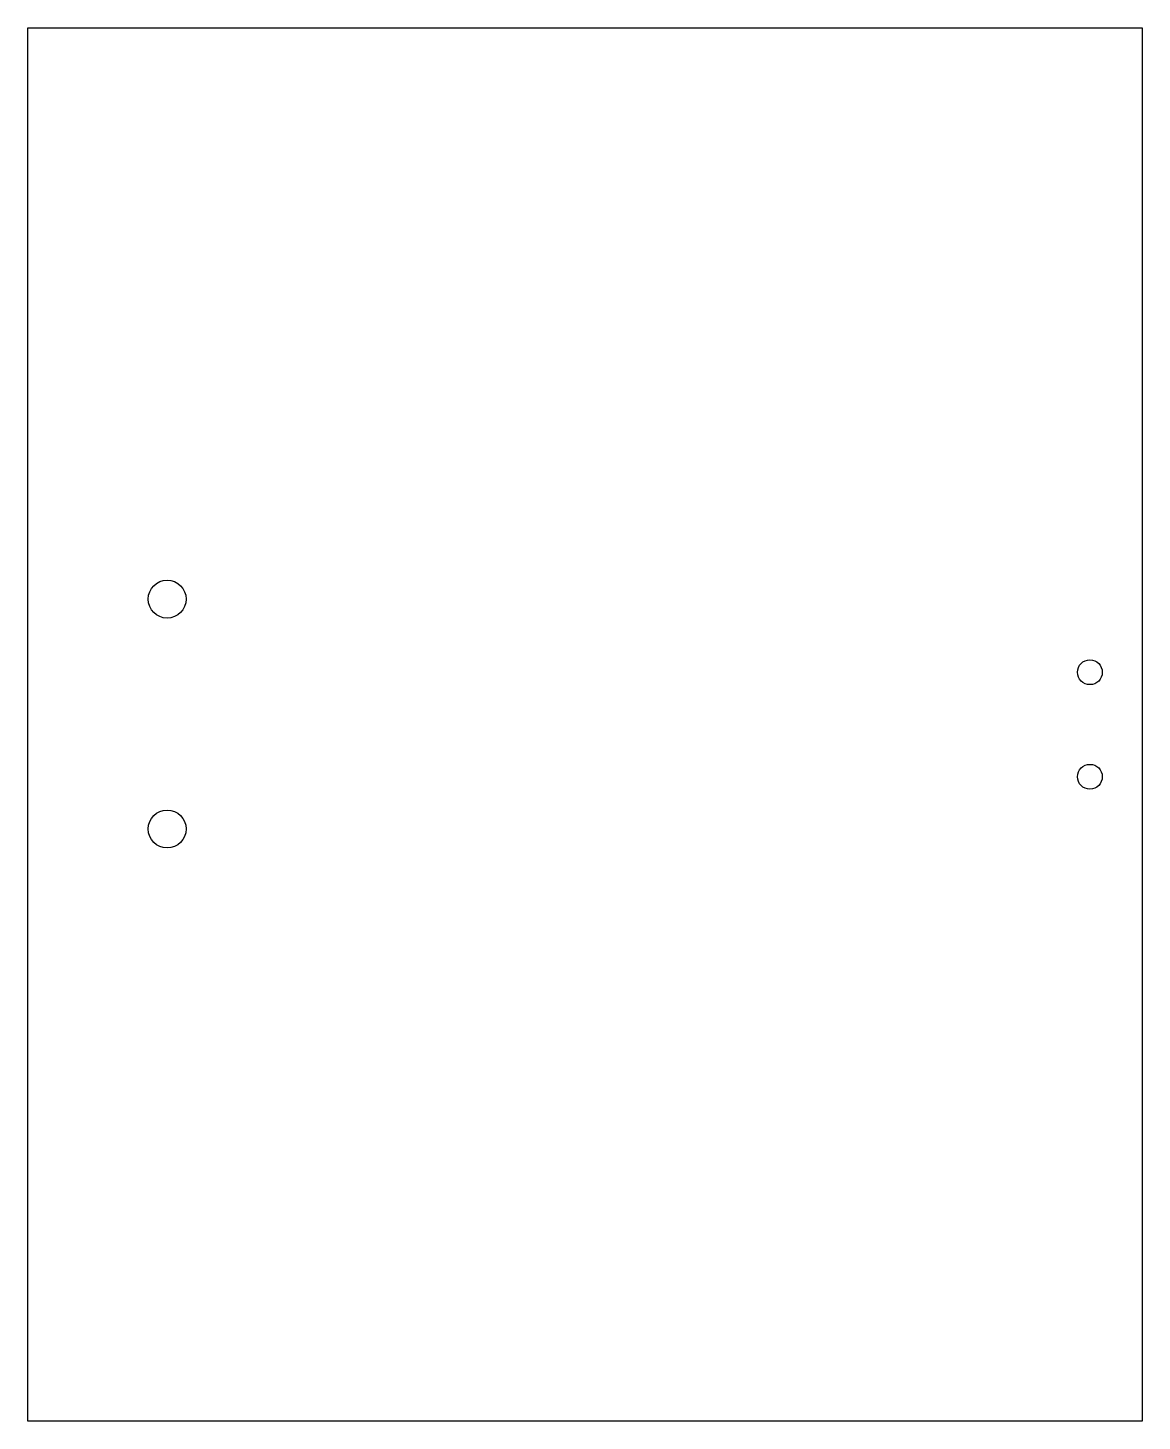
# Model space of a CAD drawing. Header units: millimetres. Extents: x 0 to 102, y 0 to 127.
import ezdxf

# ---------------------------------------------------------------- set-up
doc = ezdxf.new("R2010")
doc.units = ezdxf.units.MM
doc.layers.add('Sketch057', color=7, linetype='CONTINUOUS')

msp = doc.modelspace()

# ---------------------------------------------------------------- linework, layer by layer
at = {"layer": 'Sketch057'}
for p, q in [((0, 127), (101.6, 127)), ((0, 0), (0, 127)), ((101.6, 127), (101.6, 0)), ((101.6, 0), (0, 0))]:
    msp.add_line(p, q, dxfattribs=at)
for centre, radius in [((12.7, 74.93), 1.7272), ((96.8375, 68.2625), 1.1303), ((96.8375, 58.7375), 1.1303), ((12.7, 53.975), 1.7272)]:
    msp.add_circle(centre, radius, dxfattribs=at)

doc.saveas('drawing.dxf')
